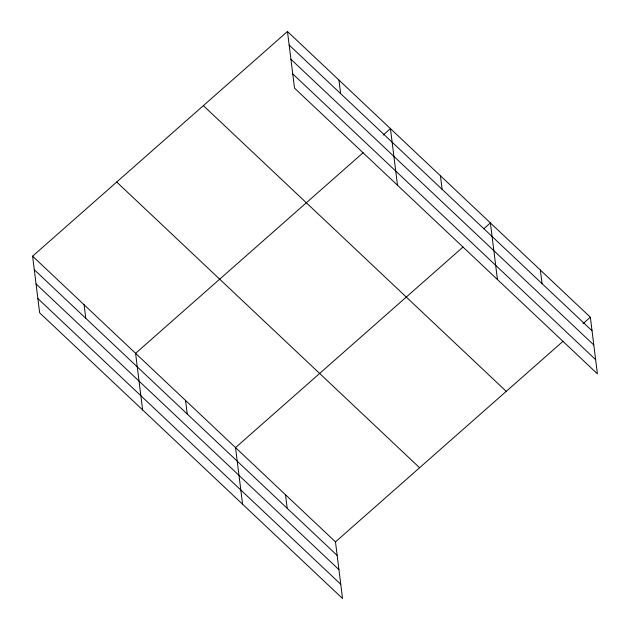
<?xml version="1.0" encoding="UTF-8"?>
<svg xmlns="http://www.w3.org/2000/svg" width="630" height="630" viewBox="0 0 630 630"><rect width="100%" height="100%" fill="white"/><g stroke="black" fill="none" stroke-linecap="round" stroke-linejoin="round"><path stroke-width="0.94" d="M32.602 256.182L335.483 541.887L342.531 598.5L39.651 312.795L32.602 256.182L287.469 31.5L590.349 317.205L597.398 373.818L294.517 88.113L287.469 31.5M363.148 152.704L135.584 353.32L142.632 409.933M383.072 135.143L390.442 128.638L397.498 185.251M463.097 246.984L235.533 447.607L242.582 504.22M483.753 228.777L490.392 222.925L497.448 279.531M335.483 541.887L563.047 341.271M582.971 323.71L590.349 317.205M289.154 45.061L592.035 330.766M290.926 59.267L593.806 344.972M292.745 73.907L595.626 359.612M203.364 105.643L506.244 391.348M116.707 182.038L419.588 467.744M34.296 269.742L337.168 555.447M36.06 283.949L338.94 569.654M37.887 298.589L340.767 584.293M540.375 270.065L542.06 283.626M440.417 175.778L442.11 189.339M338.956 80.073L340.641 93.634M285.508 494.747L287.193 508.308M185.559 400.467L187.244 414.028M84.089 304.755L85.782 318.315"/></g></svg>
